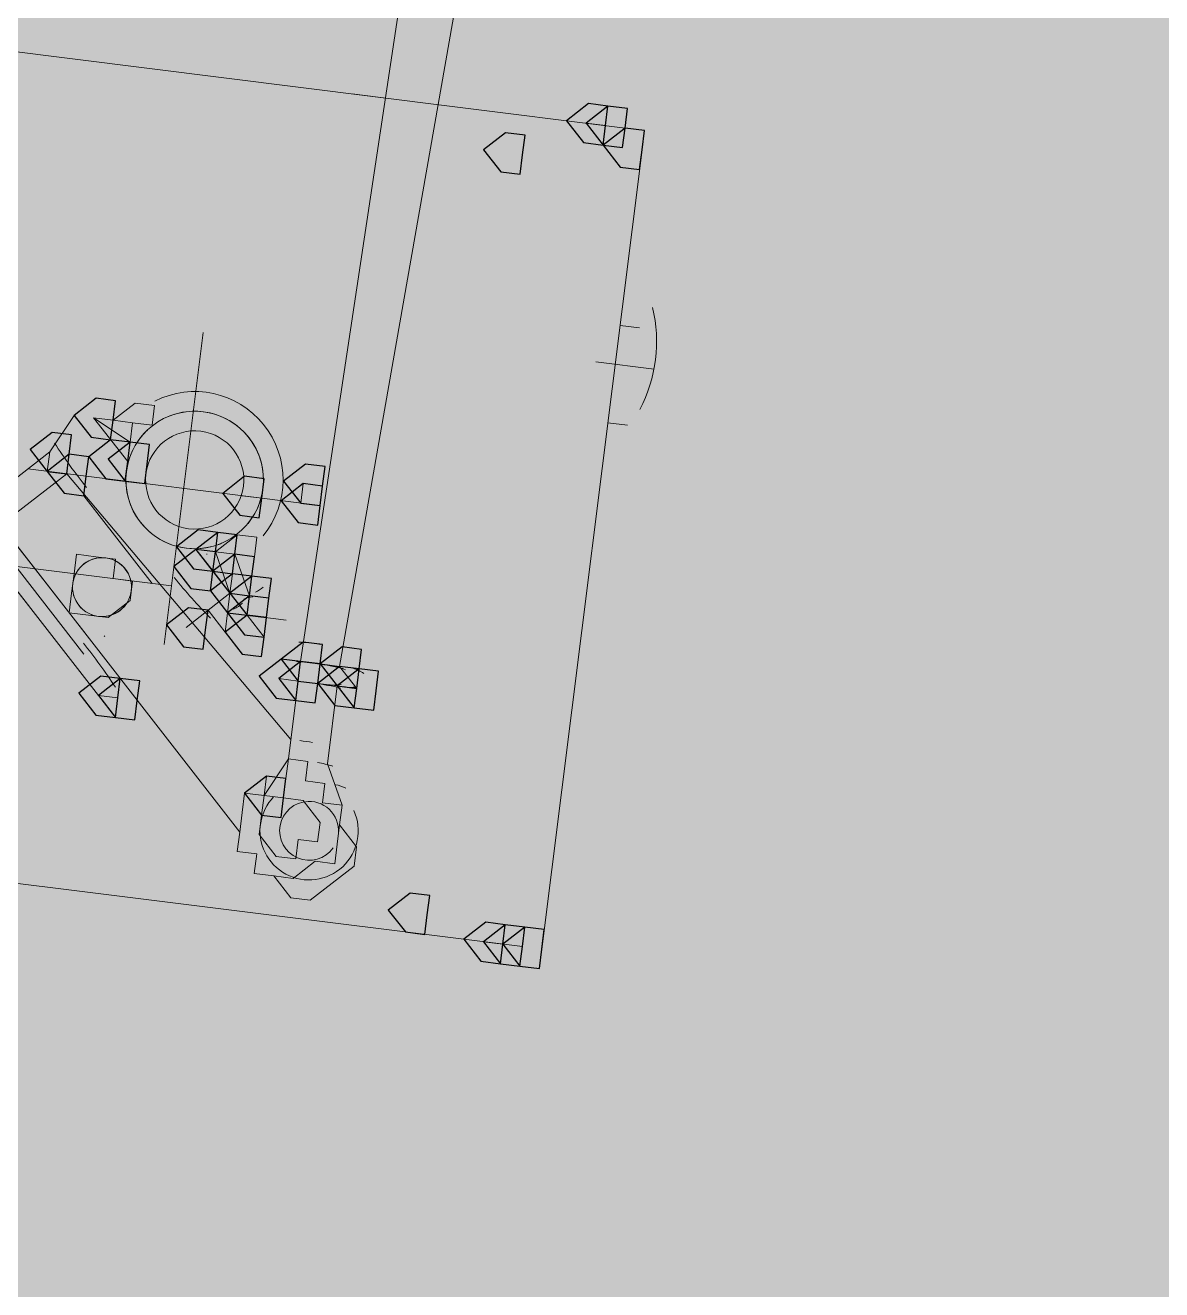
# Model space of a CAD drawing. Header units: metres. Extents: x -4 to 509425, y 7549 to 4732445.
# Drawn here: x 475993.894 to 475994.384, y 4719721.351 to 4719721.896 of the extents above; entities that cross this region are included whole.
import ezdxf

# ---------------------------------------------------------------- set-up
doc = ezdxf.new("R2010")
doc.units = ezdxf.units.M
doc.header["$LTSCALE"] = 0.01
doc.header["$MEASUREMENT"] = 0
doc.layers.get('0').update_dxf_attribs({"lineweight": 0})
doc.layers.add('_SUBESTACIÓN', color=1, linetype='Continuous')
doc.layers.add('SUBESTACION LA VID', color=253, linetype='Continuous')

# ---------------------------------------------------------------- blocks, each defined once
blk = doc.blocks.new('A$Cfff6051d')
at = {"layer": 'SUBESTACION LA VID', "transparency": 33554687}
h = blk.add_hatch(color=256, dxfattribs=at)
h.dxf.hatch_style = 2
h.paths.add_polyline_path([(475994.14393, 4719721.85299), (475994.14498, 4719721.86139), (475994.13658, 4719721.86245), (475994.12713, 4719721.8551), (475994.13448, 4719721.84565), (475994.14288, 4719721.84459)])
h = blk.add_hatch(color=256, dxfattribs=at)
h.dxf.hatch_style = 2
h.paths.add_polyline_path([(475994.15233, 4719721.85194), (475994.15338, 4719721.86034), (475994.14498, 4719721.86139), (475994.13553, 4719721.85405), (475994.14288, 4719721.84459), (475994.15128, 4719721.84354)])
h = blk.add_hatch(color=256, dxfattribs=at)
h.dxf.hatch_style = 2
h.paths.add_polyline_path([(475994.10822, 4719721.84041), (475994.10928, 4719721.84881), (475994.10088, 4719721.84986), (475994.09142, 4719721.84251), (475994.09877, 4719721.83306), (475994.10717, 4719721.83201)])
h = blk.add_hatch(color=256, dxfattribs=at)
h.dxf.hatch_style = 2
h.paths.add_polyline_path([(475994.15968, 4719721.84249), (475994.16073, 4719721.85089), (475994.15233, 4719721.85194), (475994.14288, 4719721.84459), (475994.15022, 4719721.83514), (475994.15863, 4719721.83409)])
h = blk.add_hatch(color=256, dxfattribs=at)
h.dxf.hatch_style = 2
h.paths.add_polyline_path([(475994.15968, 4719721.84249), (475994.16073, 4719721.85089), (475994.15233, 4719721.85194), (475994.14288, 4719721.84459), (475994.15022, 4719721.83514), (475994.15863, 4719721.83409)])
h = blk.add_hatch(color=256, dxfattribs=at)
h.dxf.hatch_style = 2
h.paths.add_polyline_path([(475994.15968, 4719721.84249), (475994.16073, 4719721.85089), (475994.15233, 4719721.85194), (475994.14288, 4719721.84459), (475994.15022, 4719721.83514), (475994.15863, 4719721.83409)])
h = blk.add_hatch(color=256, dxfattribs=at)
h.dxf.hatch_style = 2
h.paths.add_polyline_path([(475993.93177, 4719721.72601), (475993.93282, 4719721.73441), (475993.92442, 4719721.73546), (475993.91496, 4719721.72812), (475993.92231, 4719721.71866), (475993.93072, 4719721.71761)])
h = blk.add_hatch(color=256, dxfattribs=at)
h.dxf.hatch_style = 2
h.paths.add_polyline_path([(475993.91286, 4719721.71132), (475993.91391, 4719721.71972), (475993.90551, 4719721.72077), (475993.89606, 4719721.71342), (475993.90341, 4719721.70397), (475993.91181, 4719721.70292)])
h = blk.add_hatch(color=256, dxfattribs=at)
h.dxf.hatch_style = 2
h.paths.add_polyline_path([(475993.91286, 4719721.71132), (475993.91391, 4719721.71972), (475993.90551, 4719721.72077), (475993.89606, 4719721.71342), (475993.90341, 4719721.70397), (475993.91181, 4719721.70292)])
h = blk.add_hatch(color=256, dxfattribs=at)
h.dxf.hatch_style = 2
h.paths.add_polyline_path([(475993.93806, 4719721.70816), (475993.93912, 4719721.71656), (475993.93072, 4719721.71761), (475993.92126, 4719721.71026), (475993.92861, 4719721.70081), (475993.93701, 4719721.69976)])
h = blk.add_hatch(color=256, dxfattribs=at)
h.dxf.hatch_style = 2
h.paths.add_polyline_path([(475993.94646, 4719721.7071), (475993.94752, 4719721.7155), (475993.93912, 4719721.71656), (475993.92966, 4719721.70921), (475993.93701, 4719721.69976), (475993.94541, 4719721.6987)])
h = blk.add_hatch(color=256, dxfattribs=at)
h.dxf.hatch_style = 2
h.paths.add_polyline_path([(475993.94646, 4719721.7071), (475993.94752, 4719721.7155), (475993.93912, 4719721.71656), (475993.92966, 4719721.70921), (475993.93701, 4719721.69976), (475993.94541, 4719721.6987)])
h = blk.add_hatch(color=256, dxfattribs=at)
h.dxf.hatch_style = 2
h.paths.add_polyline_path([(475993.92021, 4719721.70186), (475993.92126, 4719721.71026), (475993.91286, 4719721.71132), (475993.90341, 4719721.70397), (475993.91075, 4719721.69452), (475993.91915, 4719721.69346)])
h = blk.add_hatch(color=256, dxfattribs=at)
h.dxf.hatch_style = 2
h.paths.add_polyline_path([(475994.02206, 4719721.69762), (475994.02312, 4719721.70602), (475994.01472, 4719721.70708), (475994.00526, 4719721.69973), (475994.01261, 4719721.69028), (475994.02101, 4719721.68922)])
h = blk.add_hatch(color=256, dxfattribs=at)
h.dxf.hatch_style = 2
h.paths.add_polyline_path([(475993.99581, 4719721.69238), (475993.99686, 4719721.70078), (475993.98846, 4719721.70184), (475993.97901, 4719721.69449), (475993.98636, 4719721.68504), (475993.99476, 4719721.68398)])
h = blk.add_hatch(color=256, dxfattribs=at)
h.dxf.hatch_style = 2
h.paths.add_polyline_path([(475994.02101, 4719721.68922), (475994.02206, 4719721.69762), (475994.01366, 4719721.69868), (475994.00421, 4719721.69133), (475994.01156, 4719721.68188), (475994.01996, 4719721.68082)])
h = blk.add_hatch(color=256, dxfattribs=at)
h.dxf.hatch_style = 2
h.paths.add_polyline_path([(475994.02101, 4719721.68922), (475994.02206, 4719721.69762), (475994.01366, 4719721.69868), (475994.00421, 4719721.69133), (475994.01156, 4719721.68188), (475994.01996, 4719721.68082)])
h = blk.add_hatch(color=256, dxfattribs=at)
h.dxf.hatch_style = 2
h.paths.add_polyline_path([(475993.97585, 4719721.66929), (475993.9769, 4719721.67769), (475993.9685, 4719721.67874), (475993.95905, 4719721.6714), (475993.9664, 4719721.66194), (475993.9748, 4719721.66089)])
h = blk.add_hatch(color=256, dxfattribs=at)
h.dxf.hatch_style = 2
h.paths.add_polyline_path([(475993.97585, 4719721.66929), (475993.9769, 4719721.67769), (475993.9685, 4719721.67874), (475993.95905, 4719721.6714), (475993.9664, 4719721.66194), (475993.9748, 4719721.66089)])
h = blk.add_hatch(color=256, dxfattribs=at)
h.dxf.hatch_style = 2
h.paths.add_polyline_path([(475993.97585, 4719721.66929), (475993.9769, 4719721.67769), (475993.9685, 4719721.67874), (475993.95905, 4719721.6714), (475993.9664, 4719721.66194), (475993.9748, 4719721.66089)])
h = blk.add_hatch(color=256, dxfattribs=at)
h.dxf.hatch_style = 2
h.paths.add_polyline_path([(475993.98425, 4719721.66824), (475993.9853, 4719721.67664), (475993.9769, 4719721.67769), (475993.96745, 4719721.67034), (475993.9748, 4719721.66089), (475993.9832, 4719721.65984)])
h = blk.add_hatch(color=256, dxfattribs=at)
h.dxf.hatch_style = 2
h.paths.add_polyline_path([(475993.98425, 4719721.66824), (475993.9853, 4719721.67664), (475993.9769, 4719721.67769), (475993.96745, 4719721.67034), (475993.9748, 4719721.66089), (475993.9832, 4719721.65984)])
h = blk.add_hatch(color=256, dxfattribs=at)
h.dxf.hatch_style = 2
h.paths.add_polyline_path([(475993.98425, 4719721.66824), (475993.9853, 4719721.67664), (475993.9769, 4719721.67769), (475993.96745, 4719721.67034), (475993.9748, 4719721.66089), (475993.9832, 4719721.65984)])
h = blk.add_hatch(color=256, dxfattribs=at)
h.dxf.hatch_style = 2
h.paths.add_polyline_path([(475993.98425, 4719721.66824), (475993.9853, 4719721.67664), (475993.9769, 4719721.67769), (475993.96745, 4719721.67034), (475993.9748, 4719721.66089), (475993.9832, 4719721.65984)])
h = blk.add_hatch(color=256, dxfattribs=at)
h.dxf.hatch_style = 2
h.paths.add_polyline_path([(475993.9748, 4719721.66089), (475993.97585, 4719721.66929), (475993.96745, 4719721.67034), (475993.958, 4719721.663), (475993.96534, 4719721.65354), (475993.97374, 4719721.65249)])
h = blk.add_hatch(color=256, dxfattribs=at)
h.dxf.hatch_style = 2
h.paths.add_polyline_path([(475993.9916, 4719721.65878), (475993.99265, 4719721.66718), (475993.98425, 4719721.66824), (475993.9748, 4719721.66089), (475993.98214, 4719721.65143), (475993.99054, 4719721.65038)])
h = blk.add_hatch(color=256, dxfattribs=at)
h.dxf.hatch_style = 2
h.paths.add_polyline_path([(475993.99054, 4719721.65038), (475993.9916, 4719721.65878), (475993.9832, 4719721.65984), (475993.97374, 4719721.65249), (475993.98109, 4719721.64303), (475993.98949, 4719721.64198)])
h = blk.add_hatch(color=256, dxfattribs=at)
h.dxf.hatch_style = 2
h.paths.add_polyline_path([(475993.99054, 4719721.65038), (475993.9916, 4719721.65878), (475993.9832, 4719721.65984), (475993.97374, 4719721.65249), (475993.98109, 4719721.64303), (475993.98949, 4719721.64198)])
h = blk.add_hatch(color=256, dxfattribs=at)
h.dxf.hatch_style = 2
h.paths.add_polyline_path([(475993.99054, 4719721.65038), (475993.9916, 4719721.65878), (475993.9832, 4719721.65984), (475993.97374, 4719721.65249), (475993.98109, 4719721.64303), (475993.98949, 4719721.64198)])
h = blk.add_hatch(color=256, dxfattribs=at)
h.dxf.hatch_style = 2
h.paths.add_polyline_path([(475993.99054, 4719721.65038), (475993.9916, 4719721.65878), (475993.9832, 4719721.65984), (475993.97374, 4719721.65249), (475993.98109, 4719721.64303), (475993.98949, 4719721.64198)])
h = blk.add_hatch(color=256, dxfattribs=at)
h.dxf.hatch_style = 2
h.paths.add_polyline_path([(475993.99054, 4719721.65038), (475993.9916, 4719721.65878), (475993.9832, 4719721.65984), (475993.97374, 4719721.65249), (475993.98109, 4719721.64303), (475993.98949, 4719721.64198)])
h = blk.add_hatch(color=256, dxfattribs=at)
h.dxf.hatch_style = 2
h.paths.add_polyline_path([(475993.99054, 4719721.65038), (475993.9916, 4719721.65878), (475993.9832, 4719721.65984), (475993.97374, 4719721.65249), (475993.98109, 4719721.64303), (475993.98949, 4719721.64198)])
h = blk.add_hatch(color=256, dxfattribs=at)
h.dxf.hatch_style = 2
h.paths.add_polyline_path([(475993.99894, 4719721.64933), (475994, 4719721.65773), (475993.9916, 4719721.65878), (475993.98214, 4719721.65143), (475993.98949, 4719721.64198), (475993.99789, 4719721.64093)])
h = blk.add_hatch(color=256, dxfattribs=at)
h.dxf.hatch_style = 2
h.paths.add_polyline_path([(475993.99789, 4719721.64093), (475993.99894, 4719721.64933), (475993.99054, 4719721.65038), (475993.98109, 4719721.64303), (475993.98844, 4719721.63358), (475993.99684, 4719721.63253)])
h = blk.add_hatch(color=256, dxfattribs=at)
h.dxf.hatch_style = 2
h.paths.add_polyline_path([(475993.99789, 4719721.64093), (475993.99894, 4719721.64933), (475993.99054, 4719721.65038), (475993.98109, 4719721.64303), (475993.98844, 4719721.63358), (475993.99684, 4719721.63253)])
h = blk.add_hatch(color=256, dxfattribs=at)
h.dxf.hatch_style = 2
h.paths.add_polyline_path([(475993.97164, 4719721.63569), (475993.97269, 4719721.64409), (475993.96429, 4719721.64514), (475993.95484, 4719721.63779), (475993.96218, 4719721.62834), (475993.97058, 4719721.62729)])
h = blk.add_hatch(color=256, dxfattribs=at)
h.dxf.hatch_style = 2
h.paths.add_polyline_path([(475993.99684, 4719721.63253), (475993.99789, 4719721.64093), (475993.98949, 4719721.64198), (475993.98004, 4719721.63463), (475993.98738, 4719721.62518), (475993.99578, 4719721.62413)])
h = blk.add_hatch(color=256, dxfattribs=at)
h.dxf.hatch_style = 2
h.paths.add_polyline_path([(475994.02099, 4719721.62097), (475994.02204, 4719721.62937), (475994.01364, 4719721.63042), (475994.00418, 4719721.62308), (475994.01153, 4719721.61362), (475994.01994, 4719721.61257)])
h = blk.add_hatch(color=256, dxfattribs=at)
h.dxf.hatch_style = 2
h.paths.add_polyline_path([(475994.02099, 4719721.62097), (475994.02204, 4719721.62937), (475994.01364, 4719721.63042), (475994.00418, 4719721.62308), (475994.01153, 4719721.61362), (475994.01994, 4719721.61257)])
h = blk.add_hatch(color=256, dxfattribs=at)
h.dxf.hatch_style = 2
h.paths.add_polyline_path([(475994.03779, 4719721.61886), (475994.03884, 4719721.62726), (475994.03044, 4719721.62832), (475994.02099, 4719721.62097), (475994.02834, 4719721.61152), (475994.03674, 4719721.61046)])
h = blk.add_hatch(color=256, dxfattribs=at)
h.dxf.hatch_style = 2
h.paths.add_polyline_path([(475994.01153, 4719721.61362), (475994.01258, 4719721.62202), (475994.00418, 4719721.62308), (475993.99473, 4719721.61573), (475994.00208, 4719721.60628), (475994.01048, 4719721.60522)])
h = blk.add_hatch(color=256, dxfattribs=at)
h.dxf.hatch_style = 2
h.paths.add_polyline_path([(475994.01994, 4719721.61257), (475994.02099, 4719721.62097), (475994.01258, 4719721.62202), (475994.00313, 4719721.61468), (475994.01048, 4719721.60522), (475994.01888, 4719721.60417)])
h = blk.add_hatch(color=256, dxfattribs=at)
h.dxf.hatch_style = 2
h.paths.add_polyline_path([(475994.01994, 4719721.61257), (475994.02099, 4719721.62097), (475994.01258, 4719721.62202), (475994.00313, 4719721.61468), (475994.01048, 4719721.60522), (475994.01888, 4719721.60417)])
h = blk.add_hatch(color=256, dxfattribs=at)
h.dxf.hatch_style = 2
h.paths.add_polyline_path([(475993.93382, 4719721.6063), (475993.93488, 4719721.6147), (475993.92648, 4719721.61575), (475993.91702, 4719721.6084), (475993.92437, 4719721.59895), (475993.93277, 4719721.5979)])
h = blk.add_hatch(color=256, dxfattribs=at)
h.dxf.hatch_style = 2
h.paths.add_polyline_path([(475994.03674, 4719721.61046), (475994.03779, 4719721.61886), (475994.02939, 4719721.61992), (475994.01994, 4719721.61257), (475994.02728, 4719721.60312), (475994.03568, 4719721.60206)])
h = blk.add_hatch(color=256, dxfattribs=at)
h.dxf.hatch_style = 2
h.paths.add_polyline_path([(475994.04514, 4719721.60941), (475994.04619, 4719721.61781), (475994.03779, 4719721.61886), (475994.02834, 4719721.61152), (475994.03568, 4719721.60206), (475994.04408, 4719721.60101)])
h = blk.add_hatch(color=256, dxfattribs=at)
h.dxf.hatch_style = 2
h.paths.add_polyline_path([(475994.04514, 4719721.60941), (475994.04619, 4719721.61781), (475994.03779, 4719721.61886), (475994.02834, 4719721.61152), (475994.03568, 4719721.60206), (475994.04408, 4719721.60101)])
h = blk.add_hatch(color=256, dxfattribs=at)
h.dxf.hatch_style = 2
h.paths.add_polyline_path([(475993.94222, 4719721.60524), (475993.94328, 4719721.61365), (475993.93488, 4719721.6147), (475993.92542, 4719721.60735), (475993.93277, 4719721.5979), (475993.94117, 4719721.59684)])
h = blk.add_hatch(color=256, dxfattribs=at)
h.dxf.hatch_style = 2
h.paths.add_polyline_path([(475994.00521, 4719721.56322), (475994.00627, 4719721.57162), (475993.99787, 4719721.57267), (475993.98841, 4719721.56533), (475993.99576, 4719721.55587), (475994.00416, 4719721.55482)])
h = blk.add_hatch(color=256, dxfattribs=at)
h.dxf.hatch_style = 2
h.paths.add_polyline_path([(475994.06715, 4719721.51279), (475994.0682, 4719721.52119), (475994.0598, 4719721.52225), (475994.05035, 4719721.5149), (475994.0577, 4719721.50545), (475994.0661, 4719721.50439)])
h = blk.add_hatch(color=256, dxfattribs=at)
h.dxf.hatch_style = 2
h.paths.add_polyline_path([(475994.0997, 4719721.50018), (475994.10075, 4719721.50858), (475994.09235, 4719721.50963), (475994.0829, 4719721.50229), (475994.09024, 4719721.49283), (475994.09864, 4719721.49178)])
h = blk.add_hatch(color=256, dxfattribs=at)
h.dxf.hatch_style = 2
h.paths.add_polyline_path([(475994.1081, 4719721.49913), (475994.10915, 4719721.50753), (475994.10075, 4719721.50858), (475994.0913, 4719721.50123), (475994.09864, 4719721.49178), (475994.10704, 4719721.49073)])
h = blk.add_hatch(color=256, dxfattribs=at)
h.dxf.hatch_style = 2
h.paths.add_polyline_path([(475994.1165, 4719721.49807), (475994.11756, 4719721.50647), (475994.10915, 4719721.50753), (475994.0997, 4719721.50018), (475994.10704, 4719721.49073), (475994.11545, 4719721.48967)])
h = blk.add_hatch(color=256, dxfattribs=at)
h.dxf.hatch_style = 2
h.paths.add_polyline_path([(475994.1165, 4719721.49807), (475994.11756, 4719721.50647), (475994.10915, 4719721.50753), (475994.0997, 4719721.50018), (475994.10704, 4719721.49073), (475994.11545, 4719721.48967)])
h = blk.add_hatch(color=256, dxfattribs=at)
h.dxf.hatch_style = 2
h.paths.add_polyline_path([(475994.1165, 4719721.49807), (475994.11756, 4719721.50647), (475994.10915, 4719721.50753), (475994.0997, 4719721.50018), (475994.10704, 4719721.49073), (475994.11545, 4719721.48967)])
h = blk.add_hatch(color=256, dxfattribs=at)
h.dxf.hatch_style = 2
h.paths.add_polyline_path([(475994.1165, 4719721.49807), (475994.11756, 4719721.50647), (475994.10915, 4719721.50753), (475994.0997, 4719721.50018), (475994.10704, 4719721.49073), (475994.11545, 4719721.48967)])
at = {"layer": 'SUBESTACION LA VID', "lineweight": 15}
for p, q in [((475990.80682, 4719722.04952), (475993.95694, 4719721.65459)), ((475994.06417, 4719721.96538), (475994.01258, 4719721.62202)), ((475994.02939, 4719721.61992), (475994.08937, 4719721.96222)), ((475994.07673, 4719721.86142), (475993.87512, 4719721.8867)), ((475994.05153, 4719721.86458), (475994.03473, 4719721.86669)), ((475994.15233, 4719721.85194), (475994.07673, 4719721.86142)), ((475994.13553, 4719721.85405), (475994.14393, 4719721.85299)), ((475994.15233, 4719721.85194), (475994.15128, 4719721.84354)), ((475994.15968, 4719721.84249), (475994.1165, 4719721.49807)), ((475993.95378, 4719721.62939), (475993.97063, 4719721.7638)), ((475994.1502, 4719721.76688), (475994.1586, 4719721.76583)), ((475994.1502, 4719721.76688), (475994.1502, 4719721.76688)), ((475994.1586, 4719721.76583), (475994.1586, 4719721.76583)), ((475994.13969, 4719721.75114), (475994.1649, 4719721.74798)), ((475993.94857, 4719721.7239), (475993.94962, 4719721.7323)), ((475993.91496, 4719721.72812), (475993.90446, 4719721.71237)), ((475993.91496, 4719721.72812), (475993.90446, 4719721.71237)), ((475993.91496, 4719721.72812), (475993.91496, 4719721.72812)), ((475993.93177, 4719721.72601), (475993.92336, 4719721.72706)), ((475993.92336, 4719721.72706), (475993.93912, 4719721.71656)), ((475993.92336, 4719721.72706), (475993.92336, 4719721.72706)), ((475993.92336, 4719721.72706), (475993.92336, 4719721.72706)), ((475994.14494, 4719721.72488), (475994.15334, 4719721.72383)), ((475994.14494, 4719721.72488), (475994.14494, 4719721.72488)), ((475994.15334, 4719721.72383), (475994.15334, 4719721.72383)), ((475993.93072, 4719721.71761), (475993.93912, 4719721.71656)), ((475993.90446, 4719721.71237), (475993.90446, 4719721.71237)), ((475993.90446, 4719721.71237), (475993.90446, 4719721.71237)), ((475993.90446, 4719721.71237), (475993.90446, 4719721.71237)), ((475993.92966, 4719721.70921), (475993.92966, 4719721.70921)), ((475993.93806, 4719721.70816), (475993.93806, 4719721.70816)), ((475993.91181, 4719721.70292), (475993.88345, 4719721.68087)), ((475993.89501, 4719721.70502), (475994.02101, 4719721.68922)), ((475994.00837, 4719721.58842), (475993.91181, 4719721.70292)), ((475994.01366, 4719721.69868), (475994.01261, 4719721.69028)), ((475993.91915, 4719721.69346), (475993.94854, 4719721.65565)), ((475993.94854, 4719721.65565), (475993.91915, 4719721.69346)), ((475993.91915, 4719721.69346), (475993.91915, 4719721.69346)), ((475993.91915, 4719721.69346), (475993.91915, 4719721.69346)), ((475993.86665, 4719721.68298), (475993.92542, 4719721.60735)), ((475993.88345, 4719721.68087), (475993.98631, 4719721.54852)), ((475993.9853, 4719721.67664), (475993.97585, 4719721.66929)), ((475993.9853, 4719721.67664), (475993.9937, 4719721.67558)), ((475993.91913, 4719721.62521), (475993.88239, 4719721.67247)), ((475993.89079, 4719721.67142), (475993.92018, 4719721.63361)), ((475993.96745, 4719721.67034), (475993.96745, 4719721.67034)), ((475993.96745, 4719721.67034), (475993.96745, 4719721.67034)), ((475993.97216, 4719721.66839), (475993.97222, 4719721.66816)), ((475993.97585, 4719721.66929), (475993.98214, 4719721.65143)), ((475993.97585, 4719721.66929), (475993.97585, 4719721.66929)), ((475993.97585, 4719721.66929), (475993.97585, 4719721.66929)), ((475993.97585, 4719721.66929), (475993.97585, 4719721.66929)), ((475993.97585, 4719721.66929), (475993.97585, 4719721.66929)), ((475993.99054, 4719721.65038), (475993.98425, 4719721.66824)), ((475993.9832, 4719721.65984), (475993.98214, 4719721.65143)), ((475993.94014, 4719721.6567), (475993.93909, 4719721.6483)), ((475993.94854, 4719721.65565), (475993.94854, 4719721.65565)), ((475993.94854, 4719721.65565), (475993.94854, 4719721.65565)), ((475993.94854, 4719721.65565), (475993.94854, 4719721.65565)), ((475993.9804, 4719721.65356), (475993.98019, 4719721.65382)), ((475993.98214, 4719721.65143), (475993.96324, 4719721.63674)), ((475993.98214, 4719721.65143), (475993.98214, 4719721.65143)), ((475993.98214, 4719721.65143), (475993.98214, 4719721.65143)), ((475993.98214, 4719721.65143), (475993.98214, 4719721.65143)), ((475993.98214, 4719721.65143), (475993.98214, 4719721.65143)), ((475993.98214, 4719721.65143), (475993.98214, 4719721.65143)), ((475993.99054, 4719721.65038), (475993.98214, 4719721.65143)), ((475993.98214, 4719721.65143), (475993.99054, 4719721.65038)), ((475993.99054, 4719721.65038), (475993.98949, 4719721.64198)), ((475993.99054, 4719721.65038), (475993.99054, 4719721.65038)), ((475993.98109, 4719721.64303), (475993.98004, 4719721.63463)), ((475993.98109, 4719721.64303), (475993.98844, 4719721.63358)), ((475993.99684, 4719721.63253), (475993.98949, 4719721.64198)), ((475993.98949, 4719721.64198), (475994.00629, 4719721.63988)), ((475993.98949, 4719721.64198), (475993.98949, 4719721.64198)), ((475993.92018, 4719721.63361), (475993.92018, 4719721.63361)), ((475993.92827, 4719721.63304), (475993.928, 4719721.63282)), ((475993.96324, 4719721.63674), (475993.96324, 4719721.63674)), ((475993.96324, 4719721.63674), (475993.96324, 4719721.63674)), ((475993.96324, 4719721.63674), (475993.96324, 4719721.63674)), ((475993.99684, 4719721.63253), (475993.98844, 4719721.63358)), ((475994.01258, 4719721.62202), (475994.01258, 4719721.62202)), ((475994.01258, 4719721.62202), (475994.01258, 4719721.62202)), ((475994.02099, 4719721.62097), (475994.01994, 4719721.61257)), ((475994.02099, 4719721.62097), (475994.02939, 4719721.61992)), ((475994.03674, 4719721.61046), (475994.02939, 4719721.61992)), ((475993.93488, 4719721.6147), (475993.93382, 4719721.6063)), ((475993.93382, 4719721.6063), (475993.93488, 4719721.6147)), ((475994.00313, 4719721.61468), (475994.01153, 4719721.61362)), ((475994.01153, 4719721.61362), (475994.01153, 4719721.61362)), ((475994.01153, 4719721.61362), (475994.01153, 4719721.61362)), ((475994.01153, 4719721.61362), (475994.01153, 4719721.61362)), ((475994.02834, 4719721.61152), (475994.02834, 4719721.61152)), ((475994.03674, 4719721.61046), (475994.02834, 4719721.61152)), ((475993.93382, 4719721.6063), (475993.93382, 4719721.6063)), ((475994.00627, 4719721.57162), (475994.00627, 4719721.57162)), ((475994.03671, 4719721.5422), (475994.02936, 4719721.55166)), ((475994.01886, 4719721.53591), (475994.01886, 4719721.53591)), ((475994.001, 4719721.52962), (475994.00835, 4719721.52016)), ((475994.0913, 4719721.50123), (475994.0997, 4719721.50018))]:
    blk.add_line(p, q, dxfattribs=at)
at = {"layer": 'SUBESTACION LA VID'}
for points in [[(475994.14393, 4719721.85299), (475994.14498, 4719721.86139), (475994.13658, 4719721.86245), (475994.12713, 4719721.8551), (475994.13448, 4719721.84565), (475994.14288, 4719721.84459)], [(475994.15233, 4719721.85194), (475994.15338, 4719721.86034), (475994.14498, 4719721.86139), (475994.13553, 4719721.85405), (475994.14288, 4719721.84459), (475994.15128, 4719721.84354)], [(475994.10822, 4719721.84041), (475994.10928, 4719721.84881), (475994.10088, 4719721.84986), (475994.09142, 4719721.84251), (475994.09877, 4719721.83306), (475994.10717, 4719721.83201)], [(475994.15968, 4719721.84249), (475994.16073, 4719721.85089), (475994.15233, 4719721.85194), (475994.14288, 4719721.84459), (475994.15022, 4719721.83514), (475994.15863, 4719721.83409)], [(475994.15968, 4719721.84249), (475994.16073, 4719721.85089), (475994.15233, 4719721.85194), (475994.14288, 4719721.84459), (475994.15022, 4719721.83514), (475994.15863, 4719721.83409)], [(475994.15968, 4719721.84249), (475994.16073, 4719721.85089), (475994.15233, 4719721.85194), (475994.14288, 4719721.84459), (475994.15022, 4719721.83514), (475994.15863, 4719721.83409)], [(475993.93177, 4719721.72601), (475993.93282, 4719721.73441), (475993.92442, 4719721.73546), (475993.91496, 4719721.72812), (475993.92231, 4719721.71866), (475993.93072, 4719721.71761)], [(475993.91286, 4719721.71132), (475993.91391, 4719721.71972), (475993.90551, 4719721.72077), (475993.89606, 4719721.71342), (475993.90341, 4719721.70397), (475993.91181, 4719721.70292)], [(475993.91286, 4719721.71132), (475993.91391, 4719721.71972), (475993.90551, 4719721.72077), (475993.89606, 4719721.71342), (475993.90341, 4719721.70397), (475993.91181, 4719721.70292)], [(475993.93806, 4719721.70816), (475993.93912, 4719721.71656), (475993.93072, 4719721.71761), (475993.92126, 4719721.71026), (475993.92861, 4719721.70081), (475993.93701, 4719721.69976)], [(475993.94646, 4719721.7071), (475993.94752, 4719721.7155), (475993.93912, 4719721.71656), (475993.92966, 4719721.70921), (475993.93701, 4719721.69976), (475993.94541, 4719721.6987)], [(475993.94646, 4719721.7071), (475993.94752, 4719721.7155), (475993.93912, 4719721.71656), (475993.92966, 4719721.70921), (475993.93701, 4719721.69976), (475993.94541, 4719721.6987)], [(475993.92021, 4719721.70186), (475993.92126, 4719721.71026), (475993.91286, 4719721.71132), (475993.90341, 4719721.70397), (475993.91075, 4719721.69452), (475993.91915, 4719721.69346)], [(475994.02206, 4719721.69762), (475994.02312, 4719721.70602), (475994.01472, 4719721.70708), (475994.00526, 4719721.69973), (475994.01261, 4719721.69028), (475994.02101, 4719721.68922)], [(475993.99581, 4719721.69238), (475993.99686, 4719721.70078), (475993.98846, 4719721.70184), (475993.97901, 4719721.69449), (475993.98636, 4719721.68504), (475993.99476, 4719721.68398)], [(475994.02101, 4719721.68922), (475994.02206, 4719721.69762), (475994.01366, 4719721.69868), (475994.00421, 4719721.69133), (475994.01156, 4719721.68188), (475994.01996, 4719721.68082)], [(475994.02101, 4719721.68922), (475994.02206, 4719721.69762), (475994.01366, 4719721.69868), (475994.00421, 4719721.69133), (475994.01156, 4719721.68188), (475994.01996, 4719721.68082)], [(475993.97585, 4719721.66929), (475993.9769, 4719721.67769), (475993.9685, 4719721.67874), (475993.95905, 4719721.6714), (475993.9664, 4719721.66194), (475993.9748, 4719721.66089)], [(475993.97585, 4719721.66929), (475993.9769, 4719721.67769), (475993.9685, 4719721.67874), (475993.95905, 4719721.6714), (475993.9664, 4719721.66194), (475993.9748, 4719721.66089)], [(475993.97585, 4719721.66929), (475993.9769, 4719721.67769), (475993.9685, 4719721.67874), (475993.95905, 4719721.6714), (475993.9664, 4719721.66194), (475993.9748, 4719721.66089)], [(475993.98425, 4719721.66824), (475993.9853, 4719721.67664), (475993.9769, 4719721.67769), (475993.96745, 4719721.67034), (475993.9748, 4719721.66089), (475993.9832, 4719721.65984)], [(475993.98425, 4719721.66824), (475993.9853, 4719721.67664), (475993.9769, 4719721.67769), (475993.96745, 4719721.67034), (475993.9748, 4719721.66089), (475993.9832, 4719721.65984)], [(475993.98425, 4719721.66824), (475993.9853, 4719721.67664), (475993.9769, 4719721.67769), (475993.96745, 4719721.67034), (475993.9748, 4719721.66089), (475993.9832, 4719721.65984)], [(475993.98425, 4719721.66824), (475993.9853, 4719721.67664), (475993.9769, 4719721.67769), (475993.96745, 4719721.67034), (475993.9748, 4719721.66089), (475993.9832, 4719721.65984)], [(475993.9748, 4719721.66089), (475993.97585, 4719721.66929), (475993.96745, 4719721.67034), (475993.958, 4719721.663), (475993.96534, 4719721.65354), (475993.97374, 4719721.65249)], [(475993.9916, 4719721.65878), (475993.99265, 4719721.66718), (475993.98425, 4719721.66824), (475993.9748, 4719721.66089), (475993.98214, 4719721.65143), (475993.99054, 4719721.65038)], [(475993.99054, 4719721.65038), (475993.9916, 4719721.65878), (475993.9832, 4719721.65984), (475993.97374, 4719721.65249), (475993.98109, 4719721.64303), (475993.98949, 4719721.64198)], [(475993.99054, 4719721.65038), (475993.9916, 4719721.65878), (475993.9832, 4719721.65984), (475993.97374, 4719721.65249), (475993.98109, 4719721.64303), (475993.98949, 4719721.64198)], [(475993.99054, 4719721.65038), (475993.9916, 4719721.65878), (475993.9832, 4719721.65984), (475993.97374, 4719721.65249), (475993.98109, 4719721.64303), (475993.98949, 4719721.64198)], [(475993.99054, 4719721.65038), (475993.9916, 4719721.65878), (475993.9832, 4719721.65984), (475993.97374, 4719721.65249), (475993.98109, 4719721.64303), (475993.98949, 4719721.64198)], [(475993.99054, 4719721.65038), (475993.9916, 4719721.65878), (475993.9832, 4719721.65984), (475993.97374, 4719721.65249), (475993.98109, 4719721.64303), (475993.98949, 4719721.64198)], [(475993.99054, 4719721.65038), (475993.9916, 4719721.65878), (475993.9832, 4719721.65984), (475993.97374, 4719721.65249), (475993.98109, 4719721.64303), (475993.98949, 4719721.64198)], [(475993.99894, 4719721.64933), (475994, 4719721.65773), (475993.9916, 4719721.65878), (475993.98214, 4719721.65143), (475993.98949, 4719721.64198), (475993.99789, 4719721.64093)], [(475993.99789, 4719721.64093), (475993.99894, 4719721.64933), (475993.99054, 4719721.65038), (475993.98109, 4719721.64303), (475993.98844, 4719721.63358), (475993.99684, 4719721.63253)], [(475993.99789, 4719721.64093), (475993.99894, 4719721.64933), (475993.99054, 4719721.65038), (475993.98109, 4719721.64303), (475993.98844, 4719721.63358), (475993.99684, 4719721.63253)], [(475993.97164, 4719721.63569), (475993.97269, 4719721.64409), (475993.96429, 4719721.64514), (475993.95484, 4719721.63779), (475993.96218, 4719721.62834), (475993.97058, 4719721.62729)], [(475993.99684, 4719721.63253), (475993.99789, 4719721.64093), (475993.98949, 4719721.64198), (475993.98004, 4719721.63463), (475993.98738, 4719721.62518), (475993.99578, 4719721.62413)], [(475994.02099, 4719721.62097), (475994.02204, 4719721.62937), (475994.01364, 4719721.63042), (475994.00418, 4719721.62308), (475994.01153, 4719721.61362), (475994.01994, 4719721.61257)], [(475994.02099, 4719721.62097), (475994.02204, 4719721.62937), (475994.01364, 4719721.63042), (475994.00418, 4719721.62308), (475994.01153, 4719721.61362), (475994.01994, 4719721.61257)], [(475994.03779, 4719721.61886), (475994.03884, 4719721.62726), (475994.03044, 4719721.62832), (475994.02099, 4719721.62097), (475994.02834, 4719721.61152), (475994.03674, 4719721.61046)], [(475994.01153, 4719721.61362), (475994.01258, 4719721.62202), (475994.00418, 4719721.62308), (475993.99473, 4719721.61573), (475994.00208, 4719721.60628), (475994.01048, 4719721.60522)], [(475994.01994, 4719721.61257), (475994.02099, 4719721.62097), (475994.01258, 4719721.62202), (475994.00313, 4719721.61468), (475994.01048, 4719721.60522), (475994.01888, 4719721.60417)], [(475994.01994, 4719721.61257), (475994.02099, 4719721.62097), (475994.01258, 4719721.62202), (475994.00313, 4719721.61468), (475994.01048, 4719721.60522), (475994.01888, 4719721.60417)], [(475993.93382, 4719721.6063), (475993.93488, 4719721.6147), (475993.92648, 4719721.61575), (475993.91702, 4719721.6084), (475993.92437, 4719721.59895), (475993.93277, 4719721.5979)], [(475994.03674, 4719721.61046), (475994.03779, 4719721.61886), (475994.02939, 4719721.61992), (475994.01994, 4719721.61257), (475994.02728, 4719721.60312), (475994.03568, 4719721.60206)], [(475994.04514, 4719721.60941), (475994.04619, 4719721.61781), (475994.03779, 4719721.61886), (475994.02834, 4719721.61152), (475994.03568, 4719721.60206), (475994.04408, 4719721.60101)], [(475994.04514, 4719721.60941), (475994.04619, 4719721.61781), (475994.03779, 4719721.61886), (475994.02834, 4719721.61152), (475994.03568, 4719721.60206), (475994.04408, 4719721.60101)], [(475993.94222, 4719721.60524), (475993.94328, 4719721.61365), (475993.93488, 4719721.6147), (475993.92542, 4719721.60735), (475993.93277, 4719721.5979), (475993.94117, 4719721.59684)], [(475994.00521, 4719721.56322), (475994.00627, 4719721.57162), (475993.99787, 4719721.57267), (475993.98841, 4719721.56533), (475993.99576, 4719721.55587), (475994.00416, 4719721.55482)], [(475994.06715, 4719721.51279), (475994.0682, 4719721.52119), (475994.0598, 4719721.52225), (475994.05035, 4719721.5149), (475994.0577, 4719721.50545), (475994.0661, 4719721.50439)], [(475994.0997, 4719721.50018), (475994.10075, 4719721.50858), (475994.09235, 4719721.50963), (475994.0829, 4719721.50229), (475994.09024, 4719721.49283), (475994.09864, 4719721.49178)], [(475994.1081, 4719721.49913), (475994.10915, 4719721.50753), (475994.10075, 4719721.50858), (475994.0913, 4719721.50123), (475994.09864, 4719721.49178), (475994.10704, 4719721.49073)], [(475994.1165, 4719721.49807), (475994.11756, 4719721.50647), (475994.10915, 4719721.50753), (475994.0997, 4719721.50018), (475994.10704, 4719721.49073), (475994.11545, 4719721.48967)], [(475994.1165, 4719721.49807), (475994.11756, 4719721.50647), (475994.10915, 4719721.50753), (475994.0997, 4719721.50018), (475994.10704, 4719721.49073), (475994.11545, 4719721.48967)], [(475994.1165, 4719721.49807), (475994.11756, 4719721.50647), (475994.10915, 4719721.50753), (475994.0997, 4719721.50018), (475994.10704, 4719721.49073), (475994.11545, 4719721.48967)], [(475994.1165, 4719721.49807), (475994.11756, 4719721.50647), (475994.10915, 4719721.50753), (475994.0997, 4719721.50018), (475994.10704, 4719721.49073), (475994.11545, 4719721.48967)]]:
    blk.add_lwpolyline(points, close=True, dxfattribs=at)
at = {"layer": 'SUBESTACION LA VID', "lineweight": 0}
for points in [[(475994.14393, 4719721.85299), (475994.14498, 4719721.86139), (475994.13658, 4719721.86245), (475994.12713, 4719721.8551), (475994.13448, 4719721.84565), (475994.14288, 4719721.84459)], [(475994.15233, 4719721.85194), (475994.15338, 4719721.86034), (475994.14498, 4719721.86139), (475994.13553, 4719721.85405), (475994.14288, 4719721.84459), (475994.15128, 4719721.84354)], [(475994.10822, 4719721.84041), (475994.10928, 4719721.84881), (475994.10088, 4719721.84986), (475994.09142, 4719721.84251), (475994.09877, 4719721.83306), (475994.10717, 4719721.83201)], [(475994.15968, 4719721.84249), (475994.16073, 4719721.85089), (475994.15233, 4719721.85194), (475994.14288, 4719721.84459), (475994.15022, 4719721.83514), (475994.15863, 4719721.83409)], [(475994.15968, 4719721.84249), (475994.16073, 4719721.85089), (475994.15233, 4719721.85194), (475994.14288, 4719721.84459), (475994.15022, 4719721.83514), (475994.15863, 4719721.83409)], [(475994.15968, 4719721.84249), (475994.16073, 4719721.85089), (475994.15233, 4719721.85194), (475994.14288, 4719721.84459), (475994.15022, 4719721.83514), (475994.15863, 4719721.83409)], [(475993.93177, 4719721.72601), (475993.93282, 4719721.73441), (475993.92442, 4719721.73546), (475993.91496, 4719721.72812), (475993.92231, 4719721.71866), (475993.93072, 4719721.71761)], [(475993.91286, 4719721.71132), (475993.91391, 4719721.71972), (475993.90551, 4719721.72077), (475993.89606, 4719721.71342), (475993.90341, 4719721.70397), (475993.91181, 4719721.70292)], [(475993.91286, 4719721.71132), (475993.91391, 4719721.71972), (475993.90551, 4719721.72077), (475993.89606, 4719721.71342), (475993.90341, 4719721.70397), (475993.91181, 4719721.70292)], [(475993.93806, 4719721.70816), (475993.93912, 4719721.71656), (475993.93072, 4719721.71761), (475993.92126, 4719721.71026), (475993.92861, 4719721.70081), (475993.93701, 4719721.69976)], [(475993.94646, 4719721.7071), (475993.94752, 4719721.7155), (475993.93912, 4719721.71656), (475993.92966, 4719721.70921), (475993.93701, 4719721.69976), (475993.94541, 4719721.6987)], [(475993.94646, 4719721.7071), (475993.94752, 4719721.7155), (475993.93912, 4719721.71656), (475993.92966, 4719721.70921), (475993.93701, 4719721.69976), (475993.94541, 4719721.6987)], [(475993.92021, 4719721.70186), (475993.92126, 4719721.71026), (475993.91286, 4719721.71132), (475993.90341, 4719721.70397), (475993.91075, 4719721.69452), (475993.91915, 4719721.69346)], [(475994.02206, 4719721.69762), (475994.02312, 4719721.70602), (475994.01472, 4719721.70708), (475994.00526, 4719721.69973), (475994.01261, 4719721.69028), (475994.02101, 4719721.68922)], [(475993.99581, 4719721.69238), (475993.99686, 4719721.70078), (475993.98846, 4719721.70184), (475993.97901, 4719721.69449), (475993.98636, 4719721.68504), (475993.99476, 4719721.68398)], [(475994.02101, 4719721.68922), (475994.02206, 4719721.69762), (475994.01366, 4719721.69868), (475994.00421, 4719721.69133), (475994.01156, 4719721.68188), (475994.01996, 4719721.68082)], [(475994.02101, 4719721.68922), (475994.02206, 4719721.69762), (475994.01366, 4719721.69868), (475994.00421, 4719721.69133), (475994.01156, 4719721.68188), (475994.01996, 4719721.68082)], [(475993.97585, 4719721.66929), (475993.9769, 4719721.67769), (475993.9685, 4719721.67874), (475993.95905, 4719721.6714), (475993.9664, 4719721.66194), (475993.9748, 4719721.66089)], [(475993.97585, 4719721.66929), (475993.9769, 4719721.67769), (475993.9685, 4719721.67874), (475993.95905, 4719721.6714), (475993.9664, 4719721.66194), (475993.9748, 4719721.66089)], [(475993.97585, 4719721.66929), (475993.9769, 4719721.67769), (475993.9685, 4719721.67874), (475993.95905, 4719721.6714), (475993.9664, 4719721.66194), (475993.9748, 4719721.66089)], [(475993.98425, 4719721.66824), (475993.9853, 4719721.67664), (475993.9769, 4719721.67769), (475993.96745, 4719721.67034), (475993.9748, 4719721.66089), (475993.9832, 4719721.65984)], [(475993.98425, 4719721.66824), (475993.9853, 4719721.67664), (475993.9769, 4719721.67769), (475993.96745, 4719721.67034), (475993.9748, 4719721.66089), (475993.9832, 4719721.65984)], [(475993.98425, 4719721.66824), (475993.9853, 4719721.67664), (475993.9769, 4719721.67769), (475993.96745, 4719721.67034), (475993.9748, 4719721.66089), (475993.9832, 4719721.65984)], [(475993.98425, 4719721.66824), (475993.9853, 4719721.67664), (475993.9769, 4719721.67769), (475993.96745, 4719721.67034), (475993.9748, 4719721.66089), (475993.9832, 4719721.65984)], [(475993.9748, 4719721.66089), (475993.97585, 4719721.66929), (475993.96745, 4719721.67034), (475993.958, 4719721.663), (475993.96534, 4719721.65354), (475993.97374, 4719721.65249)], [(475993.9916, 4719721.65878), (475993.99265, 4719721.66718), (475993.98425, 4719721.66824), (475993.9748, 4719721.66089), (475993.98214, 4719721.65143), (475993.99054, 4719721.65038)], [(475993.99054, 4719721.65038), (475993.9916, 4719721.65878), (475993.9832, 4719721.65984), (475993.97374, 4719721.65249), (475993.98109, 4719721.64303), (475993.98949, 4719721.64198)], [(475993.99054, 4719721.65038), (475993.9916, 4719721.65878), (475993.9832, 4719721.65984), (475993.97374, 4719721.65249), (475993.98109, 4719721.64303), (475993.98949, 4719721.64198)], [(475993.99054, 4719721.65038), (475993.9916, 4719721.65878), (475993.9832, 4719721.65984), (475993.97374, 4719721.65249), (475993.98109, 4719721.64303), (475993.98949, 4719721.64198)], [(475993.99054, 4719721.65038), (475993.9916, 4719721.65878), (475993.9832, 4719721.65984), (475993.97374, 4719721.65249), (475993.98109, 4719721.64303), (475993.98949, 4719721.64198)], [(475993.99054, 4719721.65038), (475993.9916, 4719721.65878), (475993.9832, 4719721.65984), (475993.97374, 4719721.65249), (475993.98109, 4719721.64303), (475993.98949, 4719721.64198)], [(475993.99054, 4719721.65038), (475993.9916, 4719721.65878), (475993.9832, 4719721.65984), (475993.97374, 4719721.65249), (475993.98109, 4719721.64303), (475993.98949, 4719721.64198)], [(475993.99894, 4719721.64933), (475994, 4719721.65773), (475993.9916, 4719721.65878), (475993.98214, 4719721.65143), (475993.98949, 4719721.64198), (475993.99789, 4719721.64093)], [(475993.99789, 4719721.64093), (475993.99894, 4719721.64933), (475993.99054, 4719721.65038), (475993.98109, 4719721.64303), (475993.98844, 4719721.63358), (475993.99684, 4719721.63253)], [(475993.99789, 4719721.64093), (475993.99894, 4719721.64933), (475993.99054, 4719721.65038), (475993.98109, 4719721.64303), (475993.98844, 4719721.63358), (475993.99684, 4719721.63253)], [(475993.97164, 4719721.63569), (475993.97269, 4719721.64409), (475993.96429, 4719721.64514), (475993.95484, 4719721.63779), (475993.96218, 4719721.62834), (475993.97058, 4719721.62729)], [(475993.99684, 4719721.63253), (475993.99789, 4719721.64093), (475993.98949, 4719721.64198), (475993.98004, 4719721.63463), (475993.98738, 4719721.62518), (475993.99578, 4719721.62413)], [(475994.02099, 4719721.62097), (475994.02204, 4719721.62937), (475994.01364, 4719721.63042), (475994.00418, 4719721.62308), (475994.01153, 4719721.61362), (475994.01994, 4719721.61257)], [(475994.02099, 4719721.62097), (475994.02204, 4719721.62937), (475994.01364, 4719721.63042), (475994.00418, 4719721.62308), (475994.01153, 4719721.61362), (475994.01994, 4719721.61257)], [(475994.03779, 4719721.61886), (475994.03884, 4719721.62726), (475994.03044, 4719721.62832), (475994.02099, 4719721.62097), (475994.02834, 4719721.61152), (475994.03674, 4719721.61046)], [(475994.01153, 4719721.61362), (475994.01258, 4719721.62202), (475994.00418, 4719721.62308), (475993.99473, 4719721.61573), (475994.00208, 4719721.60628), (475994.01048, 4719721.60522)], [(475994.01994, 4719721.61257), (475994.02099, 4719721.62097), (475994.01258, 4719721.62202), (475994.00313, 4719721.61468), (475994.01048, 4719721.60522), (475994.01888, 4719721.60417)], [(475994.01994, 4719721.61257), (475994.02099, 4719721.62097), (475994.01258, 4719721.62202), (475994.00313, 4719721.61468), (475994.01048, 4719721.60522), (475994.01888, 4719721.60417)], [(475993.93382, 4719721.6063), (475993.93488, 4719721.6147), (475993.92648, 4719721.61575), (475993.91702, 4719721.6084), (475993.92437, 4719721.59895), (475993.93277, 4719721.5979)], [(475994.03674, 4719721.61046), (475994.03779, 4719721.61886), (475994.02939, 4719721.61992), (475994.01994, 4719721.61257), (475994.02728, 4719721.60312), (475994.03568, 4719721.60206)], [(475994.04514, 4719721.60941), (475994.04619, 4719721.61781), (475994.03779, 4719721.61886), (475994.02834, 4719721.61152), (475994.03568, 4719721.60206), (475994.04408, 4719721.60101)], [(475994.04514, 4719721.60941), (475994.04619, 4719721.61781), (475994.03779, 4719721.61886), (475994.02834, 4719721.61152), (475994.03568, 4719721.60206), (475994.04408, 4719721.60101)], [(475993.94222, 4719721.60524), (475993.94328, 4719721.61365), (475993.93488, 4719721.6147), (475993.92542, 4719721.60735), (475993.93277, 4719721.5979), (475993.94117, 4719721.59684)], [(475994.00521, 4719721.56322), (475994.00627, 4719721.57162), (475993.99787, 4719721.57267), (475993.98841, 4719721.56533), (475993.99576, 4719721.55587), (475994.00416, 4719721.55482)], [(475994.06715, 4719721.51279), (475994.0682, 4719721.52119), (475994.0598, 4719721.52225), (475994.05035, 4719721.5149), (475994.0577, 4719721.50545), (475994.0661, 4719721.50439)], [(475994.0997, 4719721.50018), (475994.10075, 4719721.50858), (475994.09235, 4719721.50963), (475994.0829, 4719721.50229), (475994.09024, 4719721.49283), (475994.09864, 4719721.49178)], [(475994.1081, 4719721.49913), (475994.10915, 4719721.50753), (475994.10075, 4719721.50858), (475994.0913, 4719721.50123), (475994.09864, 4719721.49178), (475994.10704, 4719721.49073)], [(475994.1165, 4719721.49807), (475994.11756, 4719721.50647), (475994.10915, 4719721.50753), (475994.0997, 4719721.50018), (475994.10704, 4719721.49073), (475994.11545, 4719721.48967)], [(475994.1165, 4719721.49807), (475994.11756, 4719721.50647), (475994.10915, 4719721.50753), (475994.0997, 4719721.50018), (475994.10704, 4719721.49073), (475994.11545, 4719721.48967)], [(475994.1165, 4719721.49807), (475994.11756, 4719721.50647), (475994.10915, 4719721.50753), (475994.0997, 4719721.50018), (475994.10704, 4719721.49073), (475994.11545, 4719721.48967)], [(475994.1165, 4719721.49807), (475994.11756, 4719721.50647), (475994.10915, 4719721.50753), (475994.0997, 4719721.50018), (475994.10704, 4719721.49073), (475994.11545, 4719721.48967)]]:
    blk.add_lwpolyline(points, close=True, dxfattribs=at)
at = {"layer": 'SUBESTACION LA VID', "lineweight": 15}
for points in [[(475993.94962, 4719721.7323), (475993.94122, 4719721.73336), (475993.93177, 4719721.72601)], [(475993.92336, 4719721.72706), (475993.92336, 4719721.72706), (475993.93806, 4719721.70816)], [(475993.93912, 4719721.71656), (475993.94017, 4719721.72496), (475993.93177, 4719721.72601)], [(475993.93912, 4719721.71656), (475993.94017, 4719721.72496), (475993.94857, 4719721.7239)], [(475993.90446, 4719721.71237), (475993.8761, 4719721.69033), (475993.90446, 4719721.71237)], [(475993.90446, 4719721.71237), (475993.90341, 4719721.70397), (475993.90446, 4719721.71237)], [(475993.99581, 4719721.69238), (475993.98741, 4719721.69344), (475993.99581, 4719721.69238)], [(475993.86665, 4719721.68298), (475993.92542, 4719721.60735), (475993.93382, 4719721.6063)], [(475993.9832, 4719721.65984), (475993.98425, 4719721.66824), (475993.99265, 4719721.66718), (475993.9937, 4719721.67558)], [(475993.96324, 4719721.63674), (475993.98214, 4719721.65143), (475993.96745, 4719721.67034)], [(475993.9244, 4719721.66721), (475993.9244, 4719721.66721), (475993.91599, 4719721.66826), (475993.91494, 4719721.65986)], [(475993.94014, 4719721.6567), (475993.93174, 4719721.65775), (475993.9328, 4719721.66616), (475993.9244, 4719721.66721)], [(475993.97585, 4719721.66929), (475993.98425, 4719721.66824), (475993.9832, 4719721.65984)], [(475993.91494, 4719721.65986), (475993.91494, 4719721.65986), (475993.91389, 4719721.65146)], [(475993.91389, 4719721.65146), (475993.91283, 4719721.64306), (475993.92124, 4719721.64201)], [(475993.92124, 4719721.64201), (475993.92964, 4719721.64095), (475993.93909, 4719721.6483)], [(475993.97269, 4719721.64409), (475993.98004, 4719721.63463), (475993.98109, 4719721.64303), (475993.98214, 4719721.65143)], [(475993.98214, 4719721.65143), (475993.98214, 4719721.65143), (475993.98109, 4719721.64303), (475993.98949, 4719721.64198), (475993.98109, 4719721.64303)], [(475993.84353, 4719721.63468), (475993.83089, 4719721.53388), (475994.1081, 4719721.49913)], [(475994.02099, 4719721.62097), (475994.01258, 4719721.62202), (475994.01153, 4719721.61362), (475994.01994, 4719721.61257), (475994.02834, 4719721.61152)], [(475994.02939, 4719721.61992), (475994.02939, 4719721.61992), (475994.02099, 4719721.62097), (475994.01258, 4719721.62202)], [(475994.01153, 4719721.61362), (475994.00732, 4719721.58002), (475993.99681, 4719721.56427)], [(475994.01153, 4719721.61362), (475994.01153, 4719721.61362), (475994.01994, 4719721.61257), (475994.02834, 4719721.61152)], [(475994.03042, 4719721.56006), (475994.02412, 4719721.57791), (475994.02834, 4719721.61152)], [(475993.92542, 4719721.60735), (475993.92542, 4719721.60735), (475993.93382, 4719721.6063)], [(475993.99681, 4719721.56427), (475993.99787, 4719721.57267), (475994.00627, 4719721.57162), (475994.00732, 4719721.58002), (475994.01572, 4719721.57897), (475994.01467, 4719721.57057), (475994.02307, 4719721.56951), (475994.02202, 4719721.56111)], [(475994.02202, 4719721.56111), (475994.03042, 4719721.56006), (475994.02936, 4719721.55166), (475994.02831, 4719721.54326), (475994.02726, 4719721.53486), (475994.01886, 4719721.53591), (475994.0094, 4719721.52856), (475994.001, 4719721.52962), (475993.9926, 4719721.53067), (475993.99365, 4719721.53907), (475993.98525, 4719721.54012), (475993.98631, 4719721.54852), (475993.98736, 4719721.55693), (475993.98841, 4719721.56533), (475993.99681, 4719721.56427)], [(475994.02096, 4719721.55271), (475994.01362, 4719721.56217), (475994.00521, 4719721.56322), (475993.99681, 4719721.56427), (475993.99576, 4719721.55587), (475993.99471, 4719721.54747), (475994.00205, 4719721.53802), (475994.01046, 4719721.53696), (475994.01151, 4719721.54536), (475994.01991, 4719721.54431), (475994.02096, 4719721.55271)], [(475994.00835, 4719721.52016), (475994.01675, 4719721.51911), (475994.03566, 4719721.5338), (475994.03671, 4719721.5422)]]:
    blk.add_lwpolyline(points, dxfattribs=at)
for points in [[(475994.1587, 4719721.73069), (475994.16576, 4719721.74421), (475994.16772, 4719721.75981), (475994.16421, 4719721.77466)], [(475993.94655, 4719721.72177), (475993.94446, 4719721.71979), (475993.94267, 4719721.71752), (475993.94123, 4719721.71502)], [(475993.90657, 4719721.71616), (475993.91083, 4719721.70957), (475993.91542, 4719721.7032), (475993.92034, 4719721.69709)], [(475993.90657, 4719721.71616), (475993.91083, 4719721.70957), (475993.91542, 4719721.7032), (475993.92034, 4719721.69709)], [(475993.97708, 4719721.67243), (475993.9777, 4719721.67265), (475993.97831, 4719721.6729), (475993.97891, 4719721.67317)], [(475993.9294, 4719721.66655), (475993.92495, 4719721.6674), (475993.92037, 4719721.66582), (475993.9174, 4719721.66238)], [(475993.93901, 4719721.65825), (475993.93752, 4719721.66254), (475993.93386, 4719721.6657), (475993.9294, 4719721.66655)], [(475993.9174, 4719721.66238), (475993.91444, 4719721.65895), (475993.91353, 4719721.6542), (475993.91502, 4719721.64991)], [(475993.93662, 4719721.64578), (475993.93959, 4719721.64921), (475993.9405, 4719721.65396), (475993.93901, 4719721.65825)], [(475993.95813, 4719721.65822), (475993.96304, 4719721.65212), (475993.96828, 4719721.64627), (475993.9738, 4719721.64071)], [(475993.95813, 4719721.65822), (475993.96304, 4719721.65212), (475993.96828, 4719721.64627), (475993.9738, 4719721.64071)], [(475993.99314, 4719721.65193), (475993.99437, 4719721.65248), (475993.99549, 4719721.65323), (475993.99649, 4719721.65413)], [(475993.91502, 4719721.64991), (475993.91651, 4719721.64562), (475993.92017, 4719721.64246), (475993.92463, 4719721.64161)], [(475993.992, 4719721.6499), (475993.99066, 4719721.64978), (475993.98935, 4719721.64944), (475993.98812, 4719721.64891)], [(475993.92463, 4719721.64161), (475993.92908, 4719721.64075), (475993.93366, 4719721.64234), (475993.93662, 4719721.64578)], [(475993.98372, 4719721.6446), (475993.98513, 4719721.64524), (475993.98642, 4719721.64614), (475993.98751, 4719721.64724)], [(475993.93276, 4719721.61091), (475993.92851, 4719721.6175), (475993.92391, 4719721.62386), (475993.91899, 4719721.62998)], [(475993.93276, 4719721.61091), (475993.92851, 4719721.6175), (475993.92391, 4719721.62386), (475993.91899, 4719721.62998)], [(475994.02104, 4719721.62941), (475994.018, 4719721.62995), (475994.01491, 4719721.63027), (475994.01181, 4719721.63036)], [(475994.01999, 4719721.62101), (475994.01694, 4719721.62155), (475994.01385, 4719721.62187), (475994.01076, 4719721.62196)], [(475994.03084, 4719721.619), (475994.0272, 4719721.61984), (475994.02352, 4719721.62053), (475994.01981, 4719721.62108)], [(475994.03193, 4719721.61842), (475994.03002, 4719721.61936), (475994.02797, 4719721.62001), (475994.02587, 4719721.62034)], [(475994.03753, 4719721.61822), (475994.03646, 4719721.61874), (475994.03533, 4719721.6191), (475994.03416, 4719721.6193)], [(475994.03976, 4719721.61684), (475994.0384, 4719721.61789), (475994.03684, 4719721.61866), (475994.03517, 4719721.61909)], [(475994.02978, 4719721.6106), (475994.02614, 4719721.61144), (475994.02246, 4719721.61213), (475994.01876, 4719721.61268)], [(475994.02374, 4719721.61209), (475994.02584, 4719721.61179), (475994.02796, 4719721.61181), (475994.03005, 4719721.61214)], [(475994.03124, 4719721.61122), (475994.03301, 4719721.61081), (475994.03484, 4719721.61078), (475994.03662, 4719721.61114)], [(475994.03254, 4719721.61099), (475994.0338, 4719721.61083), (475994.03506, 4719721.61075), (475994.03633, 4719721.61076)], [(475994.01774, 4719721.58712), (475994.01591, 4719721.58744), (475994.01407, 4719721.58771), (475994.01222, 4719721.58794)], [(475994.02645, 4719721.57685), (475994.02431, 4719721.57764), (475994.02209, 4719721.57817), (475994.01983, 4719721.57845)], [(475994.03202, 4719721.56739), (475994.03067, 4719721.56817), (475994.02919, 4719721.56869), (475994.02766, 4719721.56893)], [(475994.00091, 4719721.56363), (475993.99799, 4719721.56058), (475993.99606, 4719721.55672), (475993.99536, 4719721.55255)]]:
    blk.add_open_spline(points, degree=3, dxfattribs=at)
for points, knots in [([(475993.99647, 4719721.67621), (475994.00783, 4719721.69016), (475994.00789, 4719721.71015), (475993.99661, 4719721.72416), (475993.98533, 4719721.73817), (475993.96579, 4719721.74238), (475993.94974, 4719721.73426)], [0, 0, 0, 0, 1, 1, 1, 2, 2, 2, 2]), ([(475993.93754, 4719721.70396), (475993.9355, 4719721.68772), (475993.94701, 4719721.67291), (475993.96325, 4719721.67087), (475993.97949, 4719721.66883), (475993.9943, 4719721.68035), (475993.99634, 4719721.69658), (475993.99837, 4719721.71282), (475993.98686, 4719721.72764), (475993.97062, 4719721.72967), (475993.95438, 4719721.73171), (475993.93957, 4719721.72019), (475993.93754, 4719721.70396)], [0, 0, 0, 0, 1, 1, 1, 2, 2, 2, 3, 3, 3, 4, 4, 4, 4]), ([(475993.93754, 4719721.70396), (475993.9355, 4719721.68772), (475993.94701, 4719721.67291), (475993.96325, 4719721.67087), (475993.97949, 4719721.66883), (475993.9943, 4719721.68035), (475993.99634, 4719721.69658), (475993.99837, 4719721.71282), (475993.98686, 4719721.72764), (475993.97062, 4719721.72967), (475993.95438, 4719721.73171), (475993.93957, 4719721.72019), (475993.93754, 4719721.70396)], [0, 0, 0, 0, 1, 1, 1, 2, 2, 2, 3, 3, 3, 4, 4, 4, 4]), ([(475993.93754, 4719721.70396), (475993.9355, 4719721.68772), (475993.94701, 4719721.67291), (475993.96325, 4719721.67087), (475993.97949, 4719721.66883), (475993.9943, 4719721.68035), (475993.99634, 4719721.69658), (475993.99837, 4719721.71282), (475993.98686, 4719721.72764), (475993.97062, 4719721.72967), (475993.95438, 4719721.73171), (475993.93957, 4719721.72019), (475993.93754, 4719721.70396)], [0, 0, 0, 0, 1, 1, 1, 2, 2, 2, 3, 3, 3, 4, 4, 4, 4]), ([(475993.98991, 4719721.68155), (475993.99874, 4719721.6924), (475993.99879, 4719721.70795), (475993.99002, 4719721.71885), (475993.98124, 4719721.72975), (475993.96604, 4719721.73303), (475993.95356, 4719721.72671)], [0, 0, 0, 0, 1, 1, 1, 2, 2, 2, 2]), ([(475993.94594, 4719721.7029), (475993.94448, 4719721.6913), (475993.9527, 4719721.68072), (475993.9643, 4719721.67927), (475993.9759, 4719721.67782), (475993.98648, 4719721.68604), (475993.98794, 4719721.69764), (475993.98939, 4719721.70923), (475993.98117, 4719721.71982), (475993.96957, 4719721.72127), (475993.95797, 4719721.72273), (475993.94739, 4719721.7145), (475993.94594, 4719721.7029)], [0, 0, 0, 0, 1, 1, 1, 2, 2, 2, 3, 3, 3, 4, 4, 4, 4]), ([(475993.94029, 4719721.71323), (475993.93527, 4719721.70291), (475993.93666, 4719721.69062), (475993.94385, 4719721.68169), (475993.95104, 4719721.67275), (475993.96275, 4719721.66877), (475993.9739, 4719721.67147)], [0, 0, 0, 0, 1, 1, 1, 2, 2, 2, 2]), ([(475993.91441, 4719721.65566), (475993.91354, 4719721.6487), (475993.91847, 4719721.64235), (475993.92544, 4719721.64148), (475993.93239, 4719721.64061), (475993.93874, 4719721.64554), (475993.93962, 4719721.6525), (475993.94049, 4719721.65946), (475993.93555, 4719721.66581), (475993.9286, 4719721.66668), (475993.92163, 4719721.66755), (475993.91529, 4719721.66262), (475993.91441, 4719721.65566)], [0, 0, 0, 0, 1, 1, 1, 2, 2, 2, 3, 3, 3, 4, 4, 4, 4]), ([(475994.01581, 4719721.56173), (475994.00985, 4719721.56153), (475994.00483, 4719721.55721), (475994.00375, 4719721.55135), (475994.00266, 4719721.54549), (475994.0058, 4719721.53967), (475994.01128, 4719721.53734), (475994.01678, 4719721.53502), (475994.02314, 4719721.53683), (475994.02659, 4719721.54169)], [0, 0, 0, 0, 1, 1, 1, 2, 2, 2, 3, 3, 3, 3]), ([(475994.0287, 4719721.54661), (475994.02943, 4719721.55041), (475994.02841, 4719721.55434), (475994.0259, 4719721.55728), (475994.02339, 4719721.56022), (475994.01967, 4719721.56186), (475994.01581, 4719721.56173)], [0, 0, 0, 0, 1, 1, 1, 2, 2, 2, 2]), ([(475993.99536, 4719721.55255), (475993.99386, 4719721.54359), (475993.99823, 4719721.53468), (475994.00623, 4719721.53039), (475994.01424, 4719721.52609), (475994.02409, 4719721.52739), (475994.03071, 4719721.5336), (475994.03733, 4719721.53981), (475994.03926, 4719721.54956), (475994.03549, 4719721.55782)], [0, 0, 0, 0, 1, 1, 1, 2, 2, 2, 3, 3, 3, 3])]:
    blk.add_open_spline(points, degree=3, knots=knots, dxfattribs=at)

msp = doc.modelspace()

# ---------------------------------------------------------------- hatches: boundary and pattern name
at = {"layer": '_SUBESTACIÓN', "transparency": 33554559}
h = msp.add_hatch(color=1, dxfattribs=at)
h.dxf.hatch_style = 1
h.paths.add_polyline_path([(475968.63988, 4719805.82503), (476089.93862, 4719790.61504), (476078.16862, 4719696.74002), (475956.86864, 4719711.95017)])

# ---------------------------------------------------------------- block references
at = {"linetype": 'Continuous'}
msp.add_blockref('A$Cfff6051d', (0, 0), dxfattribs=at)

doc.saveas('drawing.dxf')
